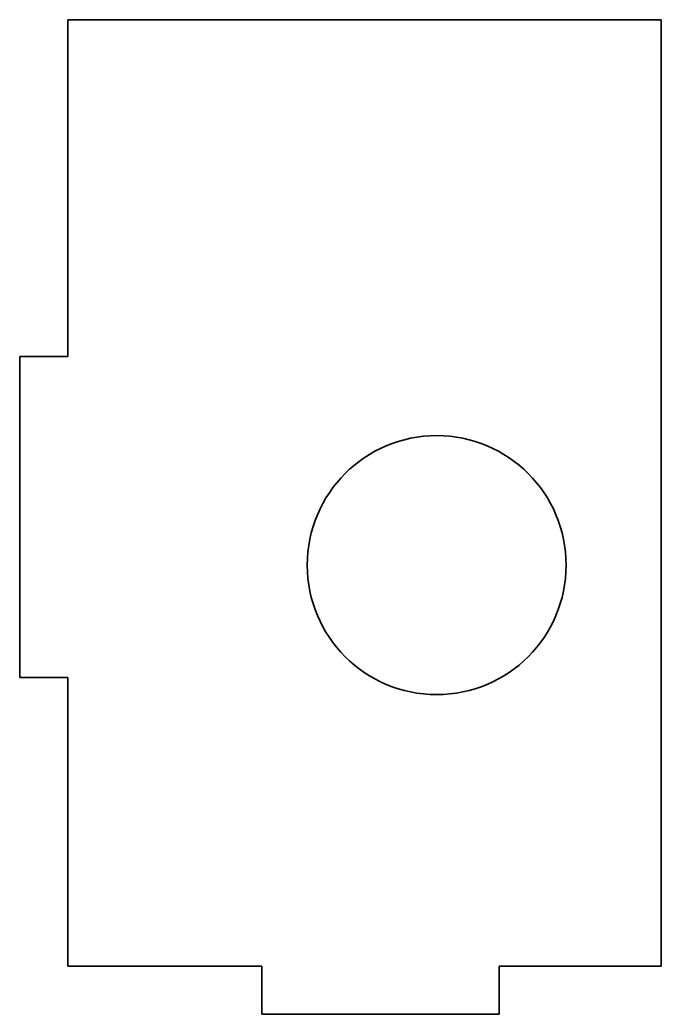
# Model space of a CAD drawing. Header units: inches. Extents: x 0 to 40, y 0 to 62.
import ezdxf

# ---------------------------------------------------------------- set-up
doc = ezdxf.new("R2010")
doc.units = ezdxf.units.IN
doc.header["$MEASUREMENT"] = 0
doc.layers.add('SIMUMAK Visible (ISO)', color=7, linetype='Continuous', lineweight=35)

# ---------------------------------------------------------------- blocks, each defined once
blk = doc.blocks.new('CD-IND-30-CPE4-01_Sheet_3_CD-IND-30-CPE4-01')
at = {"layer": 'SIMUMAK Visible (ISO)'}
for p, q in [((-17, 31), (20, 31)), ((-17, 10), (-17, 31)), ((20, 31), (20, -28)), ((-20, -10), (-20, 10)), ((-17, 10), (-20, 10)), ((-17, -10), (-20, -10)), ((-17, -28), (-17, -10)), ((-17, -28), (-4.9, -28)), ((-4.9, -28), (-4.9, -31)), ((9.9, -31), (9.9, -28)), ((9.9, -28), (20, -28)), ((9.9, -31), (-4.9, -31))]:
    blk.add_line(p, q, dxfattribs=at)
blk.add_circle((6, -3), 8.075, dxfattribs=at)

msp = doc.modelspace()

# ---------------------------------------------------------------- block references
msp.add_blockref('CD-IND-30-CPE4-01_Sheet_3_CD-IND-30-CPE4-01', (20, 31))

doc.saveas('drawing.dxf')
